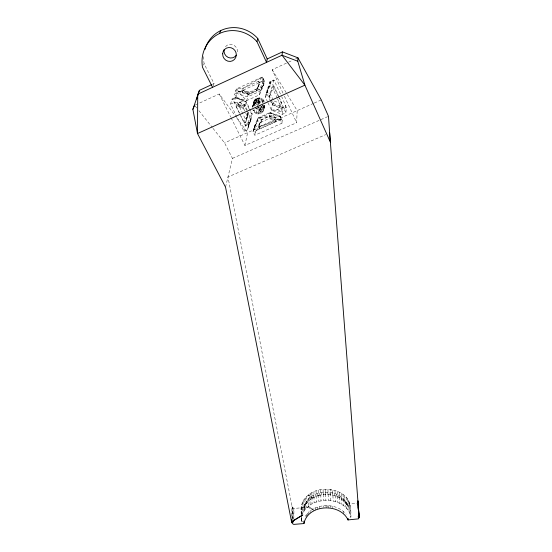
<?xml version="1.0" encoding="UTF-8"?>
<svg xmlns="http://www.w3.org/2000/svg" width="552" height="552" viewBox="0 0 552 552"><rect width="100%" height="100%" fill="white"/><g stroke="black" fill="none" stroke-linecap="round" stroke-linejoin="round"><path stroke-width="0.41" stroke-dasharray="2.76 2.07" d="M303.22 521.171L301.737 521.302L301.495 517.686M301.495 514.436C298.004 499.622 311.852 488.824 325.494 489.272C331.655 489.203 337.955 490.776 343.013 494.385C350.63 499.194 351.051 509.006 350.92 517.051L348.643 517.252M301.682 521.081L301.544 515.099M301.544 514.285L301.551 506.17M301.827 514.14L301.834 504.411M308.651 514.409L308.651 512.09C318.946 502.982 337.21 503.362 346.138 514.209M350.106 505.384L350.134 505.88L347.242 506.129C343.592 490.204 319.304 488.265 308.665 498.601L308.658 500.961L305.456 505.163L304.042 509.903L301.785 510.103L301.509 507.937M307.374 515.761L307.374 513.422L308.651 512.09M307.402 502.279L307.409 499.933L308.665 498.601M308.52 501.106L311.673 498.608L317.186 496.02L317.186 493.626L318.821 495.544C329.04 492.839 342.502 495.772 347.242 506.129M306.277 517.196L306.284 514.843L307.374 513.422M306.332 503.686L306.339 501.354L307.409 499.933M301.737 521.302L301.765 515.271M301.765 514.409L301.785 510.103M304.773 506.688L304.787 504.39L306.339 501.354M305.456 505.163L305.463 502.844M292.732 519.522L292.829 507.64L291.98 506.039L227.969 176.985L325.721 134.633M304.042 509.903L304.787 504.39M304.304 508.254L304.325 505.977M293.843 518.535L293.94 508.44L292.829 507.64L292.146 518.569M291.725 516.072L291.939 505.791M291.987 518.59L292.277 506.874M301.495 519.308L301.827 515.754M255.431 102.154L253.43 102.203L252.712 106.922L253.527 105.163L255.804 103.39L256.176 98.767L256.763 100.078L255.431 102.154L255.7 104.797L253.83 106.163C252.609 103.548 253.527 100.285 256.038 98.808L259.606 106.26M304.062 507.585L293.94 508.44L293.05 519.508M231.115 117.811L244.915 145.48L296.645 122.696L297.176 110.635L287.35 94.544M253.106 110.759L253.161 109.848L256.011 112.663L260.647 113.484L262.924 111.732L264.801 105.356L262.083 108.351L263.228 110.849L262.924 111.732L257.97 113.201L257.798 114.022L254.258 112.366L252.747 109.496M258.771 104.19L256.176 98.767L254.272 100.381L253.527 105.163L256.024 102.244L258.867 101.72L260.834 102.272L262.51 103.445M252.657 107.247L252.754 105.915L256.038 98.808M257.97 113.201L258.929 107.06L260.095 107.04L261.034 109.234L260.647 113.484L257.798 114.022M263.132 102.913L261.979 100.492L259.53 99.339L259.599 97.966L261.551 98.525L260.592 103.369L258.674 102.838L255.804 103.39L257.149 98.304L261.22 98.911L263.559 101.251L264.422 101.389L264.967 103.348M263.904 108.033L263.38 106.136L263.69 105.108L264.229 107.053L263.746 109.972L264.67 104.832M267.962 102.686L271.494 110.152L282.182 114.402L285.888 112.753L286.343 107.412L281.858 97.062M254.258 112.366L255.024 107.826L256.701 108.999L258.667 109.537L261.034 109.234L260.572 107.771L257.253 107.474L255.886 113.498M281.941 123.227L282.21 120.433L280.043 116.017L270.059 112.525L258.405 117.735C255.893 121.999 254.113 126.981 253.002 131.845L254.686 135.288L281.941 123.227L280.285 119.708L280.588 116.969L269.921 113.284L257.522 118.825L257.004 121.612L253.002 131.845L254.996 125.435L257.004 121.612L269.528 116.023L273.64 114.575L280.043 116.017L282.21 120.433M282.182 114.402L282.576 107.191L272.936 103.41L267.547 91.936L266.995 90.459L269.969 81.682L273.633 80.005L274.254 80.64L281.499 96.283M271.543 101.72L272.978 104.776L279.429 107.288L281.134 106.529L281.554 102.499L279.471 98.014M279.429 107.288L279.878 103.258L281.554 102.499M275.717 121.633L276.007 119.225L275.179 117.472L270.059 112.525L268.969 118.715L260.22 122.337L259.012 124.676L258.577 127.126L259.419 128.864L275.717 121.633L274.882 119.867L269.307 116.334L258.405 117.735L254.755 127.291L253.561 129.002L255.217 132.39L254.686 135.288M255.217 132.39L256.225 130.507L254.755 127.291L254.996 125.435M272.978 104.776L273.523 100.775L279.878 103.258M270.156 100.457L272.233 104.866L280.83 108.233L282.465 111.683L271.494 110.152L272.233 104.866L272.936 103.41M277.242 98.187L273.357 89.845L273.902 86.036L272.191 86.816L269.99 93.233L269.383 97.138L271.184 100.954M277.96 95.71L272.916 84.87L273.633 80.005M269.383 97.138L271.618 90.631L272.191 86.816M248.124 112.739L245.723 122.385L248.124 112.739L247.517 116.755L245.723 122.385L244.294 123.027L239.899 114.098M267.61 101.934L265.491 97.456L266.354 92.377L270.88 82.131L274.254 80.64L270.639 81.372L270.88 82.131L267.547 91.936L266.354 92.377L269.811 99.719M258.405 117.735L261.876 119.646L261.469 122.054L258.577 127.126L260.22 122.337L261.876 119.646L269.307 116.334L275.179 117.472L280.043 116.017L281.513 119.301L256.225 130.507L253.561 129.002M259.419 128.864L259.84 126.401L259.012 124.676L261.876 119.646M258.674 102.838L259.571 97.973L257.149 98.304L259.999 104.266M252.74 107.171L253.278 104.211L255.328 103.493M259.488 94.827L260.206 91.149L263.822 84.697L264.47 81.116L262.214 77.059L237.022 88.617L235.594 90.445L234.517 94.116L236.09 97.318L246.778 100.595L259.488 94.827L263.822 84.697L262.283 81.42L262.959 77.908M262.655 102.7L263.242 99.712L261.979 100.492M237.022 88.617L236.118 91.515L238.388 91.549L248.138 94.578L256.984 88.762L259.24 84.007L256.528 90.942L259.074 84.794L258.35 83.255L258.791 81.144L259.509 82.669L259.074 84.794L256.984 88.762L249.456 92.198L248.138 94.578L246.778 100.595L240.824 94.716L238.388 91.549L237.022 88.617L242.349 88.672L258.791 81.144L262.214 77.059L263.925 79.964L259.509 82.669L256.528 90.942L248.931 94.399L242.494 92.35L241.769 90.838L242.349 88.672L262.214 77.059L264.47 81.116L260.206 91.149L247.675 96.841L237.125 93.585L235.594 90.445M306.629 496.331L306.698 507.619L308.002 507.454L308.244 506.294L308.202 494.971L312.577 498.083L309.948 493.729L310.079 504.997L305.29 509.096L302.351 514.009L302.351 502.679M247.544 129.81L248.71 124.214L252.167 113.885L246.164 101.52L235.573 97.366L232.054 98.974L230.515 104.162L243.998 131.39L247.544 129.81L251.036 119.322L252.167 113.885L251.27 113.222L249.414 109.406M244.915 145.48L247.62 132.659L236.47 117.466M243.998 131.39L245.254 125.759L244.95 124.255L240.879 115.982M244.294 123.027L245.267 118.797L237.332 102.637L238.761 101.989L244.633 104.707L247.172 109.917M236.09 97.318L237.125 93.585L238.388 91.549L243.073 90.169L249.456 92.198L248.931 94.399L243.073 90.169L242.349 88.672M225.526 187.128L232.454 158.383L224.54 142.871L212.789 128.105M246.703 110.448L244.902 106.75L246.164 101.52L245.709 101.768L234.917 97.669L232.73 99.443L232.054 98.974M244.75 111.021L243.646 108.758L244.633 104.707L238.761 101.989L237.684 105.998L236.235 106.66L239.533 113.353M251.036 119.322L248.131 126.988L249.318 122.337L251.036 119.322L247.068 111.187M248.138 94.578L259.702 89.314L261.71 87.651L263.656 80.019L259.702 89.314L260.206 91.149M243.073 90.169L242.494 92.35L249.124 93.585M236.235 106.66L237.332 102.637M264.801 105.356L263.953 107.164L262.138 108.744L260.647 113.484M248.131 126.988L249.808 121.902M249.318 122.337L244.95 124.255L245.937 125.449L248.055 122.779L251.27 113.222M265.491 97.456L269.141 86.588L269.969 81.682L270.88 82.131M213.148 85.822L214.024 83.573L204.116 63.701A32.168 30.926 57.1 0 1 203.792 55.359M256.176 98.767L254.272 100.381L256.487 99.243C254.065 100.843 253.83 104.507 255.88 106.515M260.854 99.705L261.51 98.497L263.242 99.712M203.46 65.095L204.116 63.701M305.394 516.327L306.284 514.843M261.71 87.651L263.822 84.697M326.501 507.412L327.75 505.715M266.995 90.459L267.692 89.645L265.926 94.889L269.141 86.588L272.916 84.87M256.225 130.507L259.84 126.401L276.007 119.225L281.513 119.301L259.84 126.401L258.736 126.222M263.18 105.977L262.455 105.466L261.586 106.37L261.889 107.178L263.953 107.164L262.083 108.351L261.889 107.178L263.18 105.977L263.953 107.164L263.228 110.849L260.993 112.601L257.798 105.943M253.589 104.107L255.831 102.327L257.253 105.287M254.755 127.291L259.012 124.676M271.494 110.152L277.29 109.6L285.846 105.667L285.632 107.73L282.576 107.191M310.079 504.997C323.189 496.489 347.291 499.732 350.92 517.051M255.804 103.39L258.867 101.72M249.042 108.64L245.709 101.768L244.26 100.768L235.897 97.918L232.73 99.443L239.395 112.974M212.485 84.284L214.024 83.573M195.387 104.935L219.241 93.992L235.966 116.776M282.969 93.067L272.177 69.676L287.799 62.5M288.579 62.141L292.484 60.347M295.61 58.912L297.949 57.836M234.517 94.116L262.283 81.42M230.515 104.162L234.131 102.513L240.327 102.051L244.26 100.768M271.618 90.631L273.357 89.845M262.766 101.609L263.559 101.251M245.267 118.797L246.668 118.162L248.255 112.153L247.123 117.017L247.517 116.755L245.122 111.773M245.254 125.759L248.71 124.214L248.055 122.779M286.343 107.412L282.741 109.02L280.83 108.233M313.495 103.383L224.54 142.871M314.274 103.038L321.271 99.926M232.454 158.383L327.702 116.638M246.847 93.012L249.456 92.198L238.388 91.549M317.186 496.02L318.821 495.544M261.889 107.178L263.828 106.833M255.203 107.467C256.066 108.999 262.807 110.441 260.254 107.288M257.404 98.27L259.571 97.973L256.024 102.244L257.446 105.204M330.793 500.788L330.317 489.548L331.373 490.114L332.677 489.948L333.187 501.195M237.684 105.998L244.495 105.28L243.225 104.349L239.513 105.777L243.853 107.902L237.684 105.998L243.646 108.758M347.118 504.031L357.103 503.196M262.083 108.351L257.267 98.277L258.253 99.401L259.53 99.339M258.722 109.123L261.034 109.234L259.964 107.005M257.267 98.277L259.599 98.463L257.812 98.642L260.033 103.3M255.99 100.94L254.479 100.285L253.672 102.044L254.058 105.867M258.515 82.476L259.509 82.669M256.984 88.762L259.702 89.314M280.285 119.708L269.528 116.023L270.059 112.525L273.64 114.575M254.569 100.181L255.265 100.423M244.902 106.75L234.131 102.513L235.573 97.366L235.897 97.918M308.002 507.454L312.549 509.248L308.299 506.246L312.549 509.248M277.29 109.6L282.465 111.683M258.86 107.916L260.861 108.841M308.32 494.889L312.577 498.083M195.153 105.956L196.76 107.971M198.892 110.655L212.251 127.436M262.228 104.514L263.38 106.136M263.138 99.636L264.422 101.389M258.667 109.537L260.806 112.684L257.611 106.025M272.177 69.676L286.909 93.812M219.241 93.992L230.736 117.045M258.253 99.401L260.102 103.272M260.358 105.011L262.138 108.744M269.99 93.233L273.171 100.015M273.902 86.036L279.119 97.262M278.325 96.49L285.888 112.753M277.601 98.946L281.134 106.529M284.411 96.186L296.645 122.696M358.034 515.982L358.2 518.307M349.754 503.631L350.548 514.981M349.168 501.913L349.954 513.25M348.36 500.243L349.126 511.566M347.325 498.642L348.077 509.958M346.083 497.117L346.815 508.426M344.641 495.696L345.352 506.991M343.013 494.385L343.696 505.673M347.077 503.9L347.194 506.005M341.212 493.205L341.867 504.48M346.339 502.368L346.463 504.493M345.407 500.899L345.524 503.044M339.259 492.156L339.88 503.424M344.282 499.505L344.393 501.678M342.971 498.194L343.089 500.395M337.168 491.259L337.762 502.513M331.352 489.721L331.373 490.114M343.661 511.531L343.792 514.022M341.502 496.986L341.612 499.208M334.974 490.521L335.519 501.768M339.873 495.896L339.977 498.139M325.977 505.68L326.053 507.212M338.107 494.93L338.21 497.2M336.223 494.102L336.32 496.386M334.236 493.419L334.326 495.724M327.916 489.32L328.35 500.56M332.173 492.881L332.249 495.206M332.649 506.301L332.704 507.861M325.494 489.272L325.88 500.505M330.041 492.508L330.117 494.84M330.475 505.936L330.524 507.481M323.065 489.403L323.417 500.636M327.874 492.287L327.943 494.633M328.261 505.729L328.33 508.04M320.677 489.707L320.988 500.947M325.687 492.232L325.749 494.592M318.338 490.19L318.607 501.43M323.5 492.343L323.555 494.709M323.796 505.798L323.831 507.322M316.075 490.838L316.303 502.085M321.34 492.612L321.388 494.985M313.902 491.653L314.102 502.906M319.228 493.039L319.27 495.42M319.442 506.515L319.477 508.792M311.859 492.619L312.018 503.879M317.359 507.102L317.386 509.386M315.233 494.357L315.254 496.738M315.358 507.84L315.378 510.124M313.384 495.234L313.398 497.607M313.474 508.716L313.488 511.007M311.659 496.234L311.673 498.608M305.242 497.8L305.29 509.096M304.062 499.353L304.097 510.662M310.086 497.366L310.086 499.732M310.107 510.855L310.107 513.16M303.096 500.988L303.11 512.304M225.444 46.699A6.941 6.652 59.5 0 1 237.436 51.86M275.179 117.472L274.882 119.867L268.969 118.715L275.179 117.472"/><path stroke-width="0.83" d="M211.72 84.642L199.41 90.342L192.876 109.317L197.492 133.543L225.526 187.128L291.573 521.923L292.705 523.765L293.712 524.4L303.945 523.558L303.959 521.109M291.635 519.418L291.739 522.371L293.554 521.564L291.573 521.923L302.834 514.906L291.532 521.674M303.945 523.558C307.843 504.038 340.06 502.706 348.036 519.929L358.496 518.846L359.124 516.865L357.944 500.995L357.799 502.154M297.949 57.836L321.271 99.926L328.488 116.293L330.303 142.016L304.897 85.167L297.776 61.244L297.949 57.836L282.445 51.888L267.209 58.947L266.554 62.369L256.942 41.6L257.756 38.461A32.168 30.926 57.1 0 0 227.541 28.256A32.168 30.926 57.1 0 0 204.847 49.632M282.445 51.888L282.024 55.214L304.897 85.167L197.492 133.543L197.726 94.185L282.024 55.214L297.776 61.244M196.636 98.994L199.41 90.342M192.876 109.317L194.621 105.287M212.561 87.326L202.48 67.185A32.637 31.381 55.5 0 1 219.406 33.562L220.807 30.539M291.884 522.772L293.554 521.564M257.756 38.461L267.209 58.947M357.951 506.881L358.207 509.386M358.538 512.732L359.041 517.741L357.944 500.995M358 504.611L358.393 509.537M358.524 511.18L359.041 517.741M329.668 132.922L359.124 516.865M347.96 518.625L348.036 519.929M347.912 518.494L347.988 519.798M219.406 33.562A32.637 31.381 55.5 0 1 256.942 41.6M236.318 55.179A6.941 6.652 59.5 0 1 224.174 49.328M222.67 53.772A7.045 6.748 58.1 0 0 232.537 60.817A7.045 6.748 58.1 0 0 233.261 48.817A7.045 6.748 58.1 0 0 222.67 53.772"/></g></svg>
